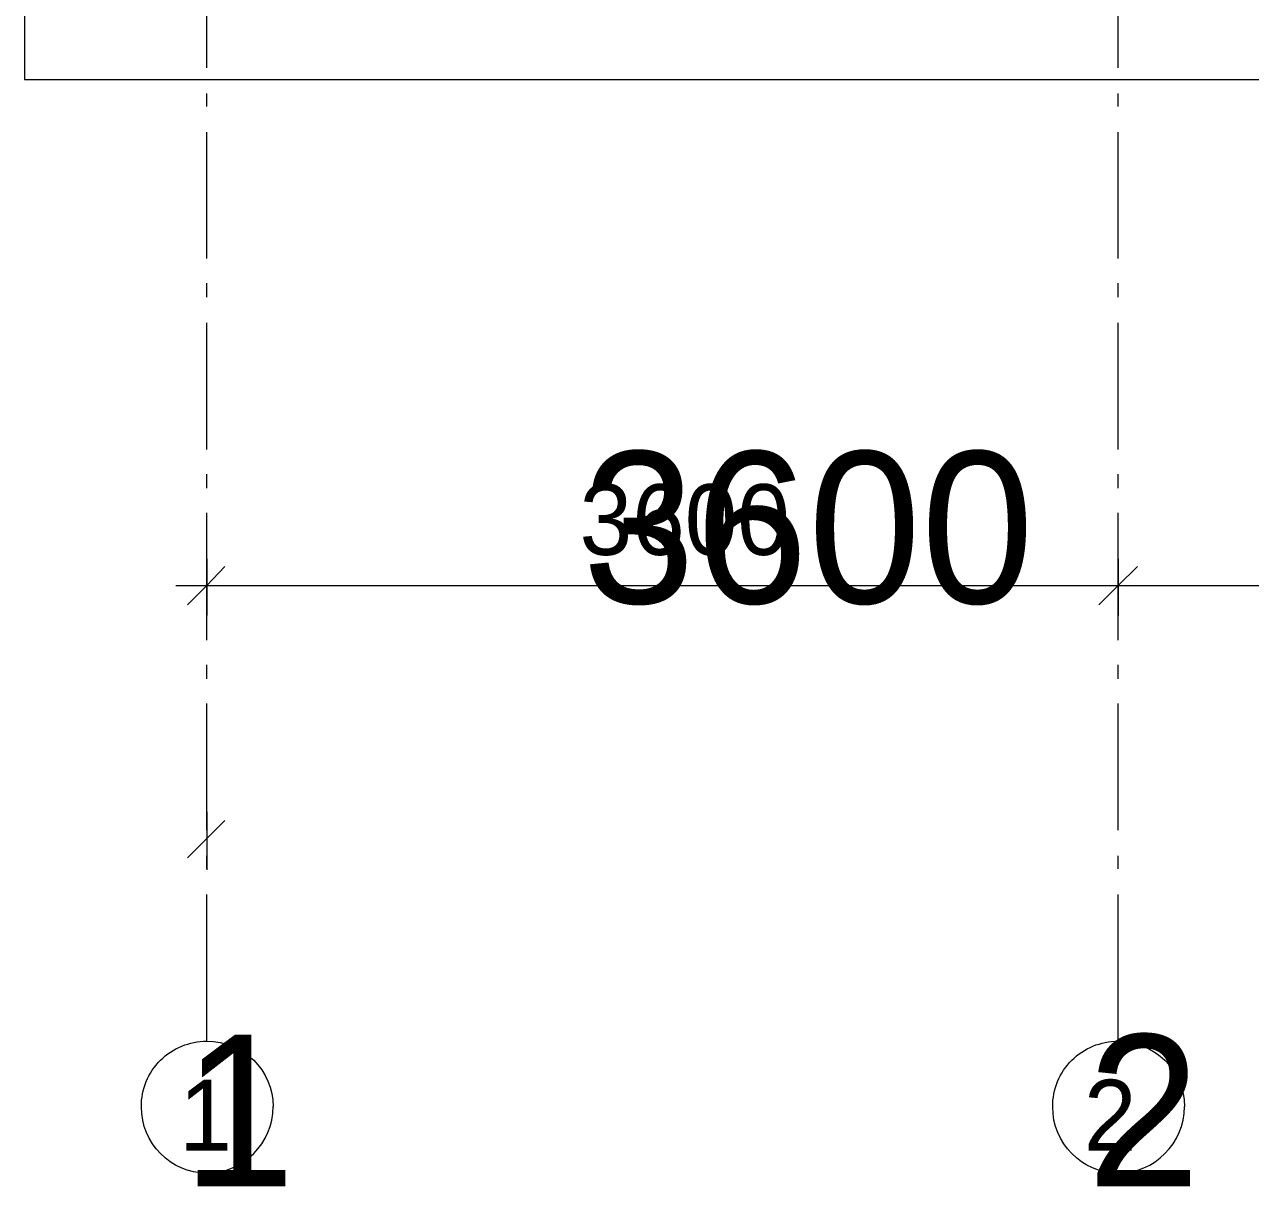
# Model space of a CAD drawing. Header units: millimetres. Extents: x -249154 to 415037, y -45458 to 354837.
# Drawn here: x -230738 to -225894, y -3464 to 1127 of the extents above; entities that cross this region are included whole.
import ezdxf

# ---------------------------------------------------------------- set-up
doc = ezdxf.new("R2010")
doc.units = ezdxf.units.MM
doc.layers.add('PDF _Текст', color=7, linetype='Continuous')

msp = doc.modelspace()

# ---------------------------------------------------------------- linework, layer by layer
at = {"lineweight": 9}
for points in [[(-191611.4, 25247.2), (-191611.4, 25649.6), (-195996, 25649.6), (-195996, 29131.9), (-230738.3, 29131.9), (-230738.3, 909.4), (-191611.4, 909.4), (-191611.4, 1307.6)], [(-230018.1, 956), (-230018.1, 1455.8)], [(-226417.2, 956), (-226417.2, 1455.8)], [(-230018.1, 803.5), (-230018.1, 854.3)], [(-226417.2, 803.5), (-226417.2, 854.3)], [(-230018.1, 201.9), (-230018.1, 701.8)], [(-226417.2, 201.9), (-226417.2, 701.8)], [(-230018.1, 49.4), (-230018.1, 104.5)], [(-226417.2, 49.4), (-226417.2, 104.5)], [(-230018.1, -552.2), (-230018.1, -52.3)], [(-226417.2, -552.2), (-226417.2, -52.3)], [(-230018.1, -704.7), (-230018.1, -649.6)], [(-226417.2, -704.7), (-226417.2, -649.6)], [(-230018.1, -1306.2), (-230018.1, -802.1)], [(-226417.2, -1306.2), (-226417.2, -802.1)], [(-230018.1, -984.3), (-230018.1, -1090.2), (-230018.1, -1208.8)], [(-226417.2, -984.3), (-226417.2, -1090.2), (-226417.2, -1208.8)], [(-230140.9, -1090.2), (-226417.2, -1090.2), (-222113.1, -1090.2), (-217609.8, -1090.2), (-216110.2, -1090.2), (-213106.6, -1090.2), (-211606.9, -1090.2), (-207904.4, -1090.2), (-204201.8, -1090.2), (-200499.3, -1090.2), (-196796.7, -1090.2), (-191793.6, -1090.2), (-191340.3, -1090.2), (-187739.4, -1090.2), (-186938.7, -1090.2), (-182435.5, -1090.2), (-181634.8, -1090.2), (-177932.3, -1090.2), (-175631.9, -1090.2), (-173429, -1090.2)], [(-230018.1, -1458.8), (-230018.1, -1403.7)], [(-226417.2, -1458.8), (-226417.2, -1403.7)], [(-230018.1, -2056.1), (-230018.1, -1556.2)], [(-226417.2, -2056.1), (-226417.2, -1556.2)], [(-230018.1, -1984.1), (-230018.1, -2090), (-230018.1, -2212.8)], [(-230018.1, -2208.6), (-230018.1, -2157.8)], [(-226417.2, -2208.6), (-226417.2, -2157.8)]]:
    msp.add_lwpolyline(points, dxfattribs=at)
at = {"lineweight": 18}
for points in [[(-229946.1, -1013.9), (-230018.1, -1090.2), (-230094.3, -1166.4)], [(-226340.9, -1013.9), (-226417.2, -1090.2), (-226493.5, -1166.4)], [(-229946.1, -2018), (-230018.1, -2090), (-230094.3, -2166.2)]]:
    msp.add_lwpolyline(points, dxfattribs=at)
at = {"lineweight": 9}
for points in [[(-230276.5, -3149.1, -0.418033), (-230018.1, -2890.6), (-230018.1, -2310.3)], [(-226675.6, -3149.1, -0.418033), (-226417.2, -2890.6), (-226417.2, -2310.3)]]:
    msp.add_lwpolyline(points, format="xyb", dxfattribs=at)
for centre in [(-230019.4, -3147.7), (-226418.5, -3147.7)]:
    msp.add_arc(centre, 264, 270.2862, 359.7138, dxfattribs=at)
for points in [[(-230018.1, -2890.6), (-229874.1, -2890.6), (-229755.4, -3005), (-229755.4, -3149.1)], [(-226417.2, -2890.6), (-226273.2, -2890.6), (-226154.6, -3005), (-226154.6, -3149.1)], [(-230018.1, -3411.7), (-230162.1, -3411.7), (-230276.5, -3293.1), (-230276.5, -3149.1)], [(-226417.2, -3411.7), (-226561.2, -3411.7), (-226675.6, -3293.1), (-226675.6, -3149.1)]]:
    msp.add_open_spline(points, degree=3, dxfattribs=at)

# ---------------------------------------------------------------- texts
at = {"char_height": 600, "attachment_point": 4, "style": ''}
for s, insert in [('3600', (-228534.4, -864.3)), ('2', (-226539, -3164.4)), ('1', (-230114.6, -3164.4))]:
    msp.add_mtext(s, dxfattribs=dict(at, insert=insert))
at = {"layer": 'PDF _Текст', "attachment_point": 4, "style": ''}
for s, insert, char_height in [('3600', (-228545.1, -831.1), 279.43), ('1', (-230127.3, -3182.9), 280.1), ('2', (-226552.5, -3182.9), 280.1)]:
    msp.add_mtext(s, dxfattribs=dict(at, insert=insert, char_height=char_height))

doc.saveas('drawing.dxf')
